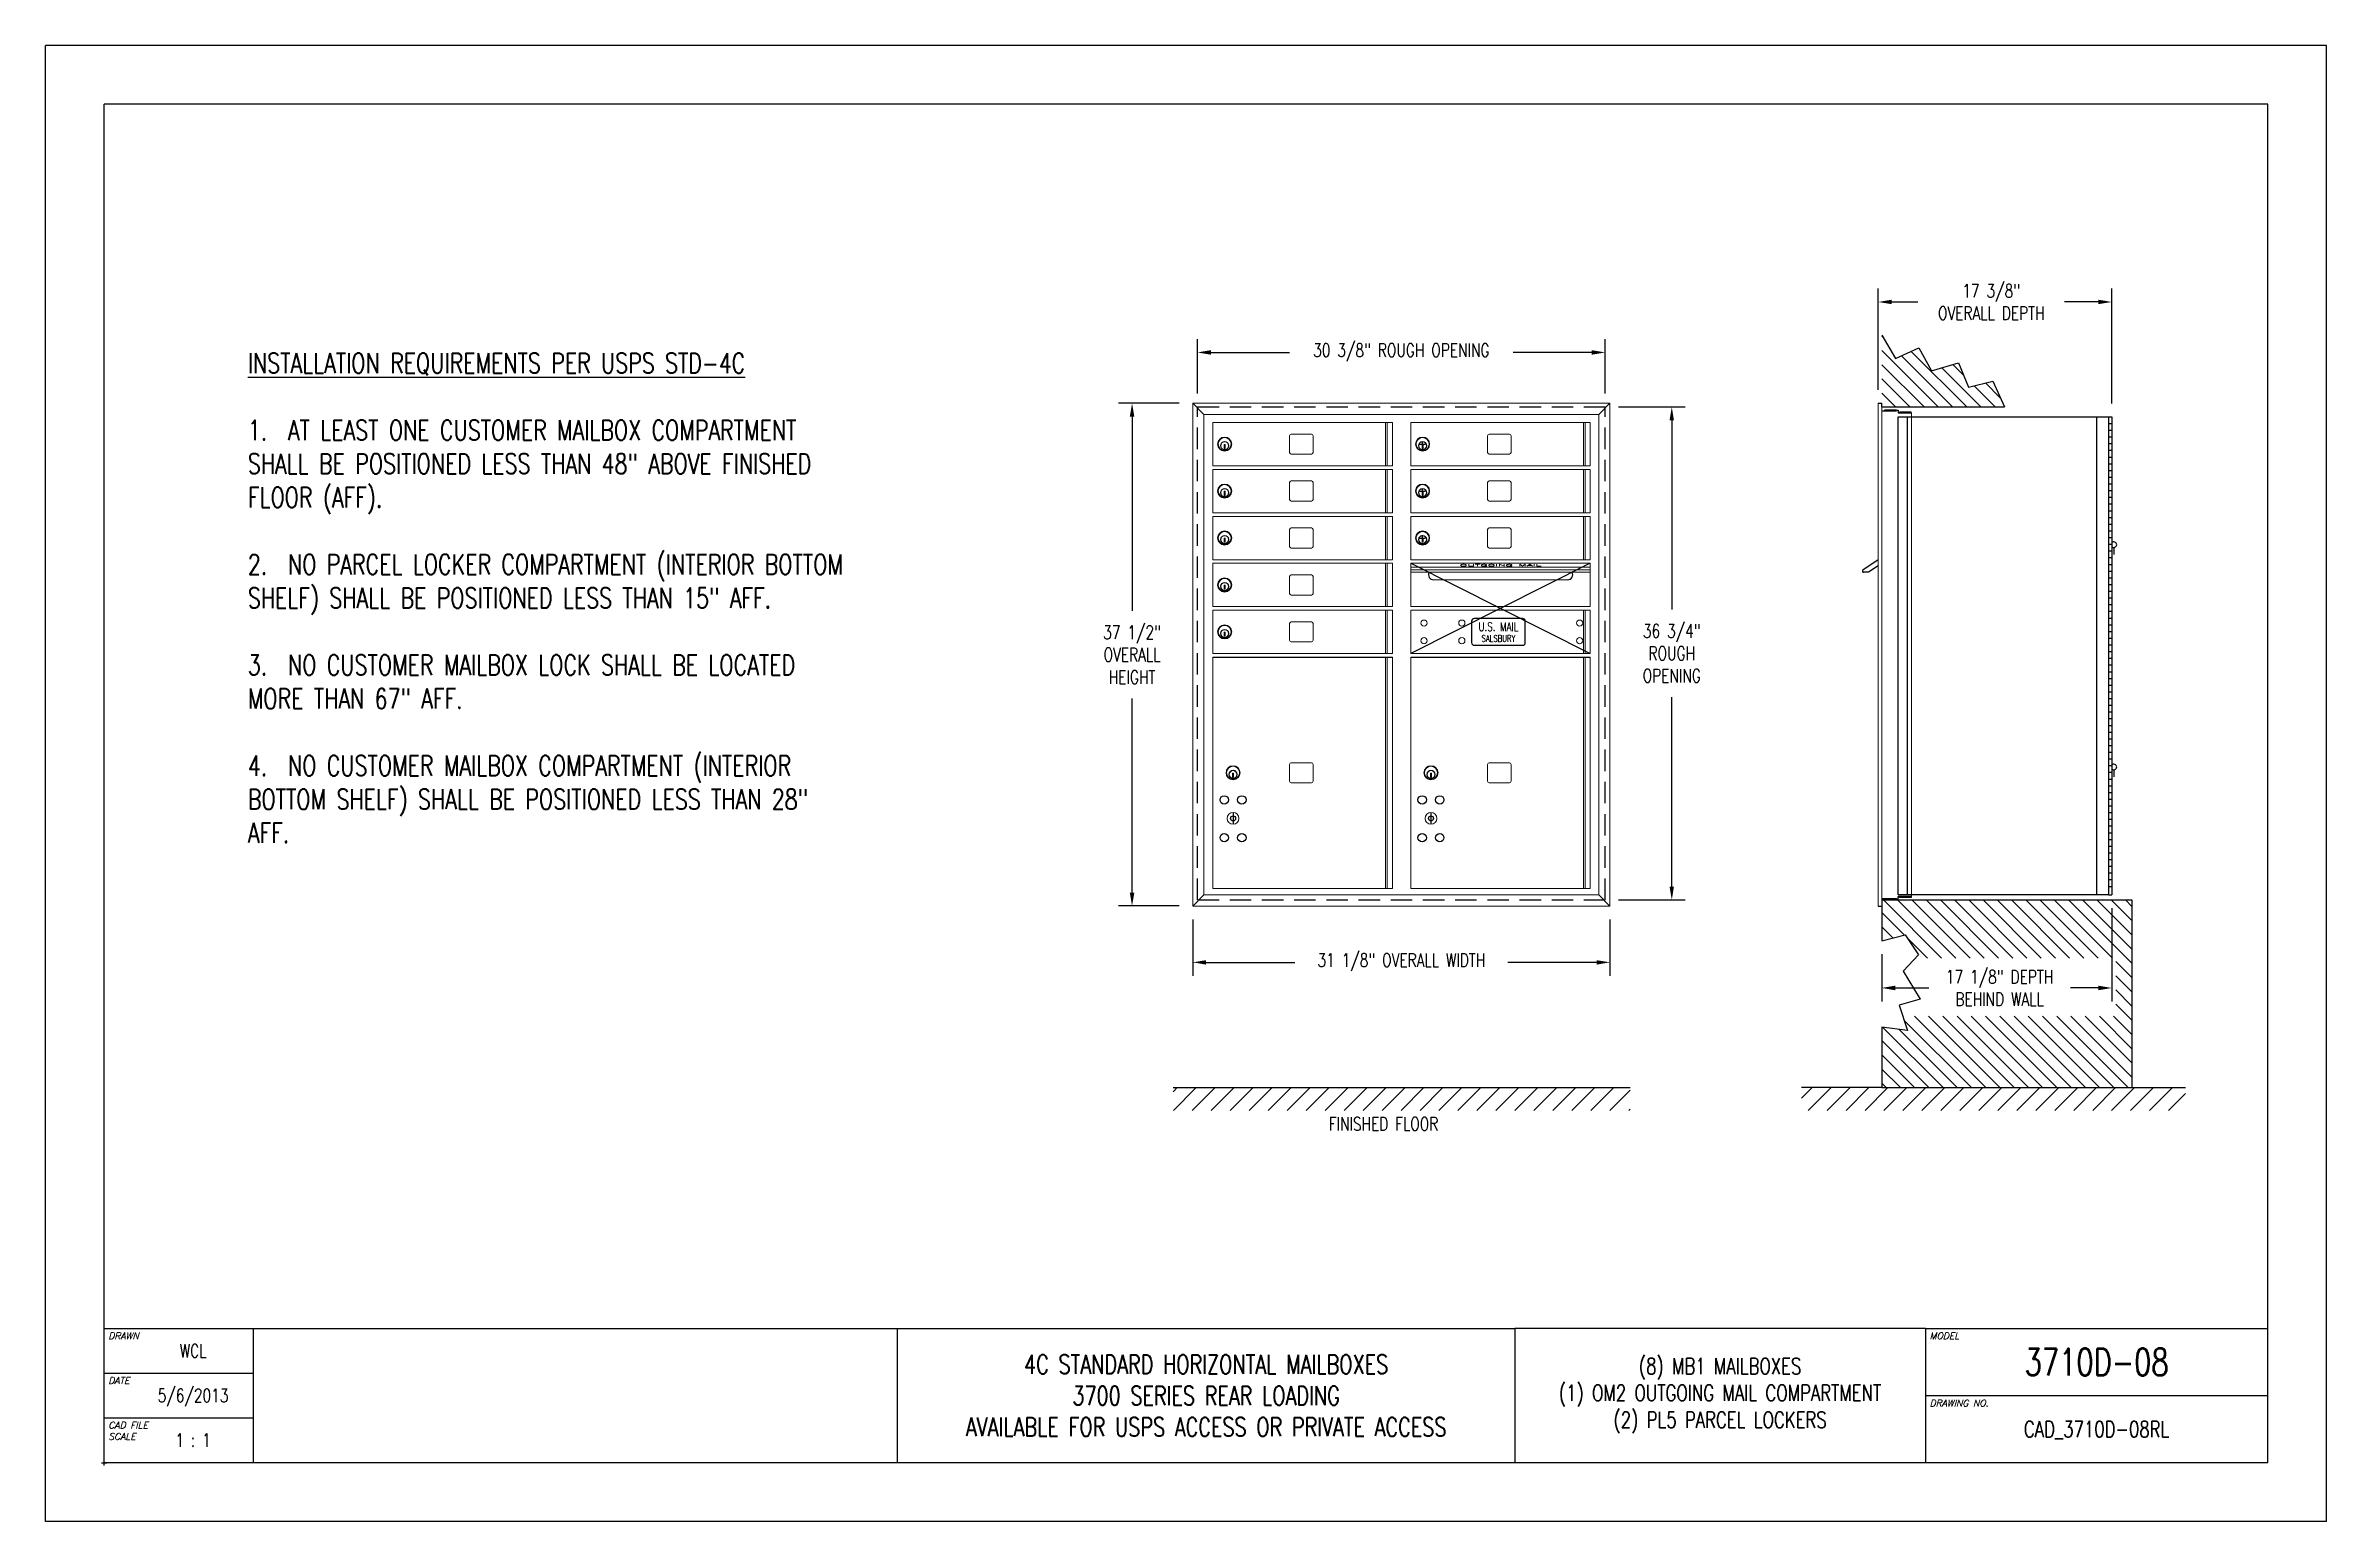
# Model space of a CAD drawing. Header units: inches. Extents: x 0 to 170, y 0 to 110.
import ezdxf
from ezdxf.enums import TextEntityAlignment as Align

# ---------------------------------------------------------------- set-up
doc = ezdxf.new("R2010")
doc.units = ezdxf.units.IN
doc.header["$MEASUREMENT"] = 0
doc.header["$PDMODE"] = 2
doc.header["$PDSIZE"] = 0.2
doc.linetypes.add('HIDDEN', pattern=[0.075, 0.05, -0.025])
doc.styles.add('Simplex Italic', font='SIMPLEX.shx', dxfattribs={"oblique": 15, "height": 3})
doc.styles.add('SQUASHED', font='simplex.shx', dxfattribs={"width": 4})
doc.styles.get("Standard").update_dxf_attribs({"font": 'simplex.shx', "width": 0.75})
doc.dimstyles.get("Standard").update_dxf_attribs({"dimtxt": 1, "dimasz": 1, "dimexe": 1, "dimexo": 1, "dimgap": 1, "dimtad": 0, "dimtih": 1, "dimtoh": 1, "dimdec": 3, "dimzin": 0, "dimdsep": 46, "dimlunit": 5, "dimtxsty": 'Standard', "dimcen": 0, "dimadec": 0, "dimazin": 0, "dimtfac": 1, "dimtdec": 3, "dimtofl": 0, "dimtmove": 0, "dimatfit": 3, "dimfxl": 1, "dimfrac": 2, "dimtolj": 1, "dimtzin": 0, "dimarcsym": 0})

# ---------------------------------------------------------------- blocks, each defined once
blk = doc.blocks.new('*D8')
at = {"color": 0, "lineweight": -2, "transparency": 16777216}
for p, q in [((136.6, 84.34), (136.6, 91.89)), ((154, 83.33), (154, 91.89)), ((137.6, 90.89), (139.56, 90.89)), ((153, 90.89), (150.49, 90.89))]:
    blk.add_line(p, q, dxfattribs=at)
at = {"color": 0, "lineweight": -3, "transparency": 16777216}
for points in [[(137.6, 91.06), (137.6, 90.73), (136.6, 90.89)], [(153, 91.06), (153, 90.73), (154, 90.89)]]:
    blk.add_solid(points, dxfattribs=at)
at = {"layer": 'Defpoints', "color": 0, "lineweight": -3, "transparency": 16777216}
for p in [(154, 90.89), (136.6, 83.34), (154, 82.33)]:
    blk.add_point(p, dxfattribs=at)
at = {"color": 0, "lineweight": -3, "transparency": 16777216, "insert": (145.02, 90.89), "char_height": 1, "attachment_point": 5}
blk.add_mtext('\\A1;17 3/8"\\POVERALL DEPTH', dxfattribs=at)
blk = doc.blocks.new('*D7')
at = {"color": 0, "lineweight": -2, "transparency": 16777216}
for p, q in [((154, 45.7), (154, 38.76)), ((136.86, 42.28), (136.86, 38.76)), ((137.86, 39.76), (140.36, 39.76)), ((153, 39.76), (150.93, 39.76))]:
    blk.add_line(p, q, dxfattribs=at)
at = {"color": 0, "lineweight": -3, "transparency": 16777216}
for points in [[(137.86, 39.93), (137.86, 39.59), (136.86, 39.76)], [(153, 39.93), (153, 39.59), (154, 39.76)]]:
    blk.add_solid(points, dxfattribs=at)
at = {"layer": 'Defpoints', "color": 0, "lineweight": -3, "transparency": 16777216}
for p in [(154, 46.7), (136.86, 43.28), (154, 39.76)]:
    blk.add_point(p, dxfattribs=at)
at = {"color": 0, "lineweight": -3, "transparency": 16777216, "insert": (145.64, 39.76), "char_height": 1, "attachment_point": 5}
blk.add_mtext('\\A1;17 1/8" DEPTH\\PBEHIND WALL', dxfattribs=at)
blk = doc.blocks.new('*D9')
at = {"color": 0, "lineweight": -2, "transparency": 16777216}
for p, q in [((117.24, 83.07), (122.21, 83.07)), ((121.21, 82.07), (121.21, 67.96)), ((121.21, 47.32), (121.21, 61.44)), ((117.24, 46.32), (122.21, 46.32))]:
    blk.add_line(p, q, dxfattribs=at)
at = {"color": 0, "lineweight": -3, "transparency": 16777216}
for points in [[(121.04, 82.07), (121.37, 82.07), (121.21, 83.07)], [(121.04, 47.32), (121.37, 47.32), (121.21, 46.32)]]:
    blk.add_solid(points, dxfattribs=at)
at = {"layer": 'Defpoints', "color": 0, "lineweight": -3, "transparency": 16777216}
for p in [(116.24, 83.07), (116.24, 46.32), (121.21, 46.32)]:
    blk.add_point(p, dxfattribs=at)
at = {"color": 0, "lineweight": -3, "transparency": 16777216, "insert": (121.21, 64.7), "char_height": 1, "attachment_point": 5}
blk.add_mtext('\\A1;36 3/4"\\PROUGH\\POPENING', dxfattribs=at)
blk = doc.blocks.new('*D10')
at = {"color": 0, "lineweight": -2, "transparency": 16777216}
for p, q in [((85.86, 84.07), (85.86, 88.13)), ((86.86, 87.13), (92.71, 87.13)), ((115.24, 87.13), (109.39, 87.13)), ((116.24, 84.07), (116.24, 88.13))]:
    blk.add_line(p, q, dxfattribs=at)
at = {"color": 0, "lineweight": -3, "transparency": 16777216}
for points in [[(86.86, 87.3), (86.86, 86.96), (85.86, 87.13)], [(115.24, 87.3), (115.24, 86.96), (116.24, 87.13)]]:
    blk.add_solid(points, dxfattribs=at)
at = {"layer": 'Defpoints', "color": 0, "lineweight": -3, "transparency": 16777216}
for p in [(116.24, 87.13), (85.86, 83.07), (116.24, 83.07)]:
    blk.add_point(p, dxfattribs=at)
at = {"color": 0, "lineweight": -3, "transparency": 16777216, "insert": (101.05, 87.13), "char_height": 1, "attachment_point": 5}
blk.add_mtext('\\A1;30 3/8" ROUGH OPENING', dxfattribs=at)
blk = doc.blocks.new('*D11')
at = {"color": 0, "lineweight": -2, "transparency": 16777216}
for p, q in [((85.5, 44.87), (85.5, 40.67)), ((116.6, 44.87), (116.6, 40.67)), ((86.5, 41.67), (93.11, 41.67)), ((115.6, 41.67), (109, 41.67))]:
    blk.add_line(p, q, dxfattribs=at)
at = {"color": 0, "lineweight": -3, "transparency": 16777216}
for points in [[(86.5, 41.83), (86.5, 41.5), (85.5, 41.67)], [(115.6, 41.83), (115.6, 41.5), (116.6, 41.67)]]:
    blk.add_solid(points, dxfattribs=at)
at = {"layer": 'Defpoints', "color": 0, "lineweight": -3, "transparency": 16777216}
for p in [(85.5, 45.87), (116.6, 45.87), (116.6, 41.67)]:
    blk.add_point(p, dxfattribs=at)
at = {"color": 0, "lineweight": -3, "transparency": 16777216, "insert": (101.05, 41.67), "char_height": 1, "attachment_point": 5}
blk.add_mtext('\\A1;31 1/8" OVERALL WIDTH', dxfattribs=at)
blk = doc.blocks.new('*D12')
at = {"color": 0, "lineweight": -2, "transparency": 16777216}
for p, q in [((84.5, 83.34), (79.98, 83.34)), ((80.98, 82.34), (80.98, 67.86)), ((80.98, 46.87), (80.98, 61.34)), ((84.5, 45.87), (79.98, 45.87))]:
    blk.add_line(p, q, dxfattribs=at)
at = {"color": 0, "lineweight": -3, "transparency": 16777216}
for points in [[(80.81, 82.34), (81.15, 82.34), (80.98, 83.34)], [(80.81, 46.87), (81.15, 46.87), (80.98, 45.87)]]:
    blk.add_solid(points, dxfattribs=at)
at = {"layer": 'Defpoints', "color": 0, "lineweight": -3, "transparency": 16777216}
for p in [(85.5, 83.34), (80.98, 45.87), (85.5, 45.87)]:
    blk.add_point(p, dxfattribs=at)
at = {"color": 0, "lineweight": -3, "transparency": 16777216, "insert": (80.98, 64.6), "char_height": 1, "attachment_point": 5}
blk.add_mtext('\\A1;37 1/2"\\POVERALL\\PHEIGHT', dxfattribs=at)

msp = doc.modelspace()

# ---------------------------------------------------------------- hatches: boundary and pattern name
at = {"lineweight": -3}
h = msp.add_hatch(dxfattribs=at)
h.set_pattern_fill('ANSI31', color=256, scale=6, angle=90, style=0)
h.set_pattern_definition([(135, (-1592.3547, -329.2179), (-0.5303301, -0.5303301), [])])
h.paths.add_polyline_path([(140.5763, 85.7616), (139.6144, 87.463), (137.8756, 86.6863), (136.865, 88.4246), (136.865, 83.0737), (146.0074, 83.0737), (145.1267, 84.9849), (143.3139, 84.541), (142.574, 86.3534)])
h = msp.add_hatch(dxfattribs=at)
h.set_pattern_fill('ANSI31', color=256, scale=6, angle=90, style=0)
h.set_pattern_definition([(135, (-1592.3547, -311.7179), (-0.5303301, -0.5303301), [])])
h.paths.add_polyline_path([(136.865, 46.3237), (136.865, 45.8667), (136.865, 43.2832), (138.6064, 43.7177), (139.606, 42.239), (139.3722, 41.9891), (154.3008, 41.9891), (154.3008, 37.6512), (138.4392, 37.6512), (138.7877, 36.5885), (136.865, 36.8452), (136.865, 32.3337), (155.5, 32.3337), (155.5, 46.3237)])
h = msp.add_hatch(dxfattribs=at)
h.set_pattern_fill('ANSI31', scale=8, style=0)
h.set_pattern_definition([(45, (-1411.8278, -179.7414), (-0.7071068, 0.7071068), [])])
h.paths.add_polyline_path([(118.1, 30.6233), (118.1, 32.3337), (84.0404, 32.3337), (84.0404, 30.6233)])
h = msp.add_hatch(dxfattribs=at)
h.set_pattern_fill('ANSI31', scale=8, style=0)
h.set_pattern_definition([(45, (-1425.3278, -179.7414), (-0.7071068, 0.7071068), [])])
h.paths.add_polyline_path([(130.865, 32.3337), (130.865, 30.6233), (159.5, 30.6233), (159.5, 32.3337), (153.5, 32.3337), (136.865, 32.3337)])

# ---------------------------------------------------------------- linework, layer by layer
at = {"color": 7}
for p, q in [((170, 110), (0, 110)), ((0, 0), (0, 110)), ((170, 0), (170, 110)), ((165.625, 105.625), (4.375, 105.625)), ((4.375, 4.375), (4.375, 105.625)), ((165.625, 4.375), (165.625, 105.625)), ((15.505, 4.375), (15.505, 14.375)), ((63.5, 4.375), (63.5, 14.375)), ((4.375, 11.045), (15.505, 11.045)), ((140.125, 9.375), (165.625, 9.375)), ((4.375, 7.715), (15.505, 7.715)), ((165.625, 4.375), (4.375, 4.375)), ((170, 0), (0, 0))]:
    msp.add_line(p, q, dxfattribs=at)
at = {"color": 7, "lineweight": -3}
for p, q in [((136.865, 88.4246), (137.8756, 86.6863)), ((137.8756, 86.6863), (139.6144, 87.463)), ((139.6144, 87.463), (140.5763, 85.7616)), ((140.5763, 85.7616), (142.574, 86.3534)), ((142.574, 86.3534), (143.3139, 84.541)), ((136.6, 83.3367), (136.865, 83.3367)), ((136.865, 83.0737), (136.865, 83.3367)), ((143.3139, 84.541), (145.1267, 84.9849)), ((145.1267, 84.9849), (146.0074, 83.0737)), ((136.865, 83.0737), (146.0074, 83.0737)), ((136.865, 82.7687), (137.95, 82.7687)), ((137.93, 82.8327), (137.07, 82.8327)), ((137.07, 82.8327), (137.07, 82.7687)), ((137.93, 82.7687), (137.93, 82.8327)), ((137.95, 82.8367), (137.95, 82.7687)), ((137.95, 82.8367), (138.07, 82.8367)), ((138.07, 82.8367), (138.07, 82.6247)), ((138.07, 82.6247), (139.07, 82.6247)), ((138.07, 82.6247), (139.07, 82.6247)), ((138.07, 82.3337), (153.75, 82.3337)), ((138.07, 46.6987), (138.07, 82.3337)), ((138.19, 82.6887), (138.19, 82.6247)), ((139.05, 82.6887), (138.19, 82.6887)), ((138.77, 46.6987), (138.77, 82.3337)), ((139.05, 82.6247), (139.05, 82.6887)), ((152.875, 82.3337), (152.875, 46.6987)), ((153.75, 82.3337), (153.75, 46.6987)), ((153.75, 82.3337), (153.75, 46.6987)), ((154, 82.3337), (154, 46.6987)), ((136.865, 46.4347), (137.95, 46.4347)), ((136.865, 46.3237), (136.865, 43.2832)), ((136.865, 46.3237), (155.5, 46.3237)), ((137.07, 46.3707), (137.07, 46.4347)), ((137.93, 46.3707), (137.07, 46.3707)), ((137.93, 46.4347), (137.93, 46.3707)), ((137.95, 46.3667), (137.95, 46.4347)), ((137.95, 46.3667), (138.07, 46.3667)), ((138.07, 46.6987), (139.07, 46.6987)), ((153.75, 46.6987), (138.07, 46.6987)), ((138.07, 46.5787), (139.07, 46.5787)), ((138.07, 46.3667), (138.07, 46.5787)), ((138.19, 46.5147), (138.19, 46.5787)), ((139.05, 46.5147), (138.19, 46.5147)), ((139.05, 46.5787), (139.05, 46.5147)), ((155.5, 46.3237), (155.5, 32.3337)), ((136.6, 45.8667), (136.865, 45.8667)), ((136.865, 36.8452), (136.865, 32.3337)), ((84.0404, 32.3337), (118.1, 32.3337)), ((136.865, 32.3337), (130.865, 32.3337)), ((136.865, 32.3337), (155.5, 32.3337)), ((155.5, 32.3337), (159.5, 32.3337))]:
    msp.add_line(p, q, dxfattribs=at)
at = {"color": 7, "linetype": 'Continuous', "lineweight": 15}
for p, q in [((85.504, 83.3367), (86.336, 82.5047)), ((85.504, 83.3367), (116.6, 83.3367)), ((85.504, 45.8667), (85.504, 83.3367)), ((85.504, 83.3367), (116.6, 83.3367)), ((116.6, 83.3367), (115.768, 82.5047)), ((116.6, 83.3367), (116.6, 45.8667)), ((136.6, 83.3367), (136.6, 45.8667)), ((136.865, 83.3367), (136.865, 45.8667)), ((86.336, 82.5047), (115.768, 82.5047)), ((86.336, 46.6987), (86.336, 82.5047)), ((87.007, 81.9137), (100.382, 81.9137)), ((87.007, 81.9137), (87.007, 78.6837)), ((99.8632, 81.9137), (99.8632, 78.6837)), ((100.004, 81.9137), (100.004, 78.6837)), ((100.382, 78.6837), (100.382, 81.9137)), ((101.761, 81.9137), (115.136, 81.9137)), ((101.761, 81.9137), (101.761, 78.6837)), ((114.6172, 81.9137), (114.6172, 78.6837)), ((114.758, 81.9137), (114.758, 78.6837)), ((115.136, 78.6837), (115.136, 81.9137)), ((115.768, 82.5047), (115.768, 46.6987)), ((139.07, 82.6247), (139.07, 46.5787)), ((87.852, 80.2787), (87.852, 79.9787)), ((87.912, 80.2787), (87.852, 80.2787)), ((87.852, 79.9787), (87.912, 79.9787)), ((87.912, 79.9787), (87.912, 80.2787)), ((92.722, 80.9237), (92.722, 79.6737)), ((94.347, 81.0487), (92.847, 81.0487)), ((94.472, 79.6737), (94.472, 80.9237)), ((102.606, 80.2787), (102.606, 79.9787)), ((102.666, 80.2787), (102.606, 80.2787)), ((102.606, 79.9787), (102.666, 79.9787)), ((102.666, 79.9787), (102.666, 80.2787)), ((107.476, 80.9237), (107.476, 79.6737)), ((109.101, 81.0487), (107.601, 81.0487)), ((109.226, 79.6737), (109.226, 80.9237)), ((87.007, 78.6837), (100.382, 78.6837)), ((87.007, 78.4137), (87.007, 75.1837)), ((87.007, 78.4137), (100.382, 78.4137)), ((92.847, 79.5487), (94.347, 79.5487)), ((99.8632, 78.4137), (99.8632, 75.1837)), ((100.004, 78.4137), (100.004, 75.1837)), ((100.382, 75.1837), (100.382, 78.4137)), ((101.761, 78.6837), (115.136, 78.6837)), ((101.761, 78.4137), (101.761, 75.1837)), ((101.761, 78.4137), (115.136, 78.4137)), ((107.601, 79.5487), (109.101, 79.5487)), ((114.6172, 78.4137), (114.6172, 75.1837)), ((114.758, 78.4137), (114.758, 75.1837)), ((115.136, 75.1837), (115.136, 78.4137)), ((87.912, 76.7787), (87.852, 76.7787)), ((87.852, 76.7787), (87.852, 76.4787)), ((87.912, 76.4787), (87.912, 76.7787)), ((92.722, 77.4237), (92.722, 76.1737)), ((94.347, 77.5487), (92.847, 77.5487)), ((94.472, 76.1737), (94.472, 77.4237)), ((102.666, 76.7787), (102.606, 76.7787)), ((102.606, 76.7787), (102.606, 76.4787)), ((102.666, 76.4787), (102.666, 76.7787)), ((107.476, 77.4237), (107.476, 76.1737)), ((109.101, 77.5487), (107.601, 77.5487)), ((109.226, 76.1737), (109.226, 77.4237)), ((87.007, 75.1837), (100.382, 75.1837)), ((87.007, 74.9137), (87.007, 71.6837)), ((87.007, 74.9137), (100.382, 74.9137)), ((87.852, 76.4787), (87.912, 76.4787)), ((92.847, 76.0487), (94.347, 76.0487)), ((99.8632, 74.9137), (99.8632, 71.6837)), ((100.004, 74.9137), (100.004, 71.6837)), ((100.382, 71.6837), (100.382, 74.9137)), ((101.761, 75.1837), (115.136, 75.1837)), ((101.761, 74.9137), (115.136, 74.9137)), ((101.761, 74.9137), (101.761, 71.6837)), ((102.606, 76.4787), (102.666, 76.4787)), ((107.601, 76.0487), (109.101, 76.0487)), ((114.6172, 74.9137), (114.6172, 71.6837)), ((114.758, 74.9137), (114.758, 71.6837)), ((115.136, 71.6837), (115.136, 74.9137)), ((87.912, 73.2787), (87.852, 73.2787)), ((87.852, 73.2787), (87.852, 72.9787)), ((87.912, 72.9787), (87.912, 73.2787)), ((92.722, 73.9237), (92.722, 72.6737)), ((94.347, 74.0487), (92.847, 74.0487)), ((94.472, 72.6737), (94.472, 73.9237)), ((102.606, 73.2787), (102.606, 72.9787)), ((102.666, 73.2787), (102.606, 73.2787)), ((102.666, 72.9787), (102.666, 73.2787)), ((107.476, 73.9237), (107.476, 72.6737)), ((109.101, 74.0487), (107.601, 74.0487)), ((109.226, 72.6737), (109.226, 73.9237)), ((87.007, 71.6837), (100.382, 71.6837)), ((87.007, 71.4137), (100.382, 71.4137)), ((87.007, 71.4137), (87.007, 68.1837)), ((87.852, 72.9787), (87.912, 72.9787)), ((92.847, 72.5487), (94.347, 72.5487)), ((99.8632, 71.4137), (99.8632, 68.1837)), ((100.004, 71.4137), (100.004, 68.1837)), ((100.382, 68.1837), (100.382, 71.4137)), ((101.761, 71.6837), (115.136, 71.6837)), ((101.761, 71.4137), (101.761, 68.1837)), ((102.606, 72.9787), (102.666, 72.9787)), ((107.601, 72.5487), (109.101, 72.5487)), ((115.136, 68.1837), (115.136, 71.4137)), ((87.852, 69.7787), (87.852, 69.4787)), ((87.912, 69.7787), (87.852, 69.7787)), ((87.912, 69.4787), (87.912, 69.7787)), ((92.722, 70.4237), (92.722, 69.1737)), ((94.347, 70.5487), (92.847, 70.5487)), ((94.472, 69.1737), (94.472, 70.4237)), ((87.007, 68.1837), (100.382, 68.1837)), ((87.852, 69.4787), (87.912, 69.4787)), ((92.847, 69.0487), (94.347, 69.0487)), ((87.007, 67.9137), (100.382, 67.9137)), ((87.007, 67.9137), (87.007, 64.6837)), ((92.722, 66.9237), (92.722, 65.6737)), ((94.347, 67.0487), (92.847, 67.0487)), ((94.472, 65.6737), (94.472, 66.9237)), ((99.8632, 67.9137), (99.8632, 64.6837)), ((100.004, 67.9137), (100.004, 64.6837)), ((100.382, 64.6837), (100.382, 67.9137)), ((101.761, 67.9137), (101.761, 64.6837)), ((101.761, 67.9137), (115.136, 67.9137)), ((114.6172, 67.9137), (114.6172, 64.6837)), ((114.758, 67.9137), (114.758, 64.6837)), ((115.136, 64.6837), (115.136, 67.9137)), ((87.007, 64.6837), (100.382, 64.6837)), ((87.852, 66.2787), (87.852, 65.9787)), ((87.912, 66.2787), (87.852, 66.2787)), ((87.852, 65.9787), (87.912, 65.9787)), ((87.912, 65.9787), (87.912, 66.2787)), ((92.847, 65.5487), (94.347, 65.5487)), ((101.761, 64.6837), (115.136, 64.6837)), ((87.007, 64.4137), (87.007, 47.1837)), ((99.8632, 64.4137), (99.8632, 47.1837)), ((100.004, 64.4137), (100.004, 47.1837)), ((100.382, 47.1837), (100.382, 64.4137)), ((101.761, 64.4137), (101.761, 47.1837)), ((114.6172, 64.4137), (114.6172, 47.1837)), ((114.758, 64.4137), (114.758, 47.1837)), ((115.136, 47.1837), (115.136, 64.4137)), ((92.722, 56.4237), (92.722, 55.1737)), ((94.347, 56.5487), (92.847, 56.5487)), ((94.472, 55.1737), (94.472, 56.4237)), ((107.476, 56.4237), (107.476, 55.1737)), ((109.101, 56.5487), (107.601, 56.5487)), ((109.226, 55.1737), (109.226, 56.4237)), ((88.477, 55.7787), (88.477, 55.4787)), ((88.537, 55.7787), (88.477, 55.7787)), ((88.477, 55.4787), (88.537, 55.4787)), ((88.537, 55.4787), (88.537, 55.7787)), ((92.847, 55.0487), (94.347, 55.0487)), ((103.231, 55.7787), (103.231, 55.4787)), ((103.291, 55.7787), (103.231, 55.7787)), ((103.231, 55.4787), (103.291, 55.4787)), ((103.291, 55.4787), (103.291, 55.7787)), ((107.601, 55.0487), (109.101, 55.0487)), ((85.504, 45.8667), (86.336, 46.6987)), ((115.768, 46.6987), (86.336, 46.6987)), ((87.007, 47.1837), (100.382, 47.1837)), ((101.761, 47.1837), (115.136, 47.1837)), ((116.6, 45.8667), (115.768, 46.6987)), ((116.6, 45.8667), (85.504, 45.8667))]:
    msp.add_line(p, q, dxfattribs=at)
at = {"color": 7, "linetype": 'HIDDEN', "lineweight": -3, "ltscale": 32}
for p, q in [((85.8645, 46.3237), (85.8645, 83.0737)), ((85.8645, 83.0737), (116.2395, 83.0737)), ((116.2395, 46.3237), (116.2395, 83.0737)), ((85.8645, 46.3237), (116.2395, 46.3237))]:
    msp.add_line(p, q, dxfattribs=at)
at = {"lineweight": -3}
for p, q in [((153.75, 82.3337), (154, 82.3337)), ((153.75, 81.8337), (154, 81.8337)), ((153.75, 81.3337), (154, 81.3337)), ((153.75, 80.8337), (154, 80.8337)), ((153.75, 80.3337), (154, 80.3337)), ((153.75, 79.8337), (154, 79.8337)), ((153.75, 79.3337), (154, 79.3337)), ((153.75, 78.8337), (154, 78.8337)), ((153.75, 78.3337), (154, 78.3337)), ((153.75, 77.8337), (154, 77.8337)), ((153.75, 77.3337), (154, 77.3337)), ((153.75, 76.8337), (154, 76.8337)), ((153.75, 76.3337), (154, 76.3337)), ((153.75, 75.8337), (154, 75.8337)), ((153.75, 75.3337), (154, 75.3337)), ((153.75, 74.8337), (154, 74.8337)), ((153.75, 74.3337), (154, 74.3337)), ((153.75, 73.8337), (154, 73.8337)), ((153.75, 73.3337), (154, 73.3337)), ((115.136, 71.4137), (101.761, 64.6837)), ((101.761, 71.4137), (115.136, 64.6837)), ((136.6, 71.6837), (135.4521, 70.9083)), ((153.75, 72.8337), (154, 72.8337)), ((153.75, 72.3337), (154, 72.3337)), ((153.75, 71.8337), (154, 71.8337)), ((154.16, 72.5912), (154.16, 72.0612)), ((135.8784, 70.7437), (135.5025, 70.7437)), ((136.6, 71.2312), (135.8784, 70.7437)), ((153.75, 71.3337), (154, 71.3337)), ((153.75, 70.8337), (154, 70.8337)), ((153.75, 70.3337), (154, 70.3337)), ((153.75, 69.8337), (154, 69.8337)), ((153.75, 69.3337), (154, 69.3337)), ((153.75, 68.8337), (154, 68.8337)), ((153.75, 68.3337), (154, 68.3337)), ((106.289, 67.0987), (106.289, 65.4987)), ((110.089, 67.2987), (106.489, 67.2987)), ((110.289, 65.4987), (110.289, 67.0987)), ((153.75, 67.8337), (154, 67.8337)), ((153.75, 67.3337), (154, 67.3337)), ((153.75, 66.8337), (154, 66.8337)), ((153.75, 66.3337), (154, 66.3337)), ((106.489, 65.2987), (110.089, 65.2987)), ((153.75, 65.8337), (154, 65.8337)), ((153.75, 65.3337), (154, 65.3337)), ((153.75, 64.8337), (154, 64.8337)), ((87.007, 64.4137), (100.382, 64.4137)), ((101.761, 64.4137), (115.136, 64.4137)), ((153.75, 64.3337), (154, 64.3337)), ((153.75, 63.8337), (154, 63.8337)), ((153.75, 63.3337), (154, 63.3337)), ((153.75, 62.8337), (154, 62.8337)), ((153.75, 62.3337), (154, 62.3337)), ((153.75, 61.8337), (154, 61.8337)), ((153.75, 61.3337), (154, 61.3337)), ((153.75, 60.8337), (154, 60.8337)), ((153.75, 60.3337), (154, 60.3337)), ((153.75, 59.8337), (154, 59.8337)), ((153.75, 59.3337), (154, 59.3337)), ((153.75, 58.8337), (154, 58.8337)), ((153.75, 58.3337), (154, 58.3337)), ((153.75, 57.8337), (154, 57.8337)), ((153.75, 57.3337), (154, 57.3337)), ((153.75, 56.8337), (154, 56.8337)), ((153.75, 56.3337), (154, 56.3337)), ((153.75, 55.8337), (154, 55.8337)), ((153.75, 55.3337), (154, 55.3337)), ((153.75, 54.8337), (154, 54.8337)), ((154.16, 56.0212), (154.16, 55.4912)), ((88.507, 52.8362), (88.507, 51.9612)), ((103.261, 52.8362), (103.261, 51.9612)), ((153.75, 54.3337), (154, 54.3337)), ((153.75, 53.8337), (154, 53.8337)), ((153.75, 53.3337), (154, 53.3337)), ((153.75, 52.8337), (154, 52.8337)), ((153.75, 52.3337), (154, 52.3337)), ((153.75, 51.8337), (154, 51.8337)), ((153.75, 51.3337), (154, 51.3337)), ((153.75, 50.8337), (154, 50.8337)), ((153.75, 50.3337), (154, 50.3337)), ((153.75, 49.8337), (154, 49.8337)), ((153.75, 49.3337), (154, 49.3337)), ((153.75, 48.8337), (154, 48.8337)), ((153.75, 48.3337), (154, 48.3337)), ((153.75, 47.8337), (154, 47.8337)), ((153.75, 47.3337), (154, 47.3337)), ((153.75, 46.6987), (154, 46.6987)), ((136.865, 43.2832), (138.6064, 43.7177)), ((138.6064, 43.7177), (139.606, 42.239)), ((139.606, 42.239), (138.4465, 41.0001)), ((138.4465, 41.0001), (139.7259, 38.922)), ((139.7259, 38.922), (138.1666, 38.4824)), ((138.1666, 38.4824), (138.7877, 36.5885)), ((138.7877, 36.5885), (136.865, 36.8452)), ((4.375, 14.375), (15.505, 14.375)), ((15.505, 14.375), (63.5, 14.375)), ((63.5, 14.375), (109.5, 14.375)), ((109.5, 14.375), (109.5, 4.375)), ((140.125, 14.375), (109.5, 14.375)), ((140.125, 14.375), (140.125, 4.375)), ((140.125, 14.375), (165.625, 14.375))]:
    msp.add_line(p, q, dxfattribs=at)
at = {"linetype": 'Continuous', "lineweight": 15}
for p, q in [((101.761, 71.4137), (115.136, 71.4137)), ((101.761, 71.1137), (115.1362, 71.1137)), ((101.761, 70.9237), (115.1362, 70.9237)), ((101.761, 70.7437), (115.1362, 70.7437)), ((103.4637, 70.1837), (113.4337, 70.1837)), ((101.761, 68.1837), (115.136, 68.1837))]:
    msp.add_line(p, q, dxfattribs=at)
at = {"color": 7, "linetype": 'Continuous', "lineweight": 15, "extrusion": (1.83338e-14, 6.74315e-15, -1)}
for centre, radius in [((-87.882, 80.2987), 0.525), ((-87.882, 80.2987), 0.485), ((-87.882, 80.1787), 0.3), ((-87.882, 76.7987), 0.525), ((-87.882, 76.7987), 0.485), ((-87.882, 76.6787), 0.3), ((-87.882, 73.2987), 0.525), ((-87.882, 73.2987), 0.485), ((-87.882, 73.1787), 0.3), ((-87.882, 69.7987), 0.525), ((-87.882, 69.7987), 0.485), ((-87.882, 69.6787), 0.3), ((-87.882, 66.2987), 0.525), ((-87.882, 66.2987), 0.485), ((-87.882, 66.1787), 0.3)]:
    msp.add_circle(centre, radius, dxfattribs=at)
at = {"color": 7, "linetype": 'Continuous', "lineweight": 15}
for centre, radius in [((87.882, 80.1787), 0.31), ((87.882, 80.1787), 0.285), ((102.636, 80.1787), 0.31), ((102.636, 80.1787), 0.285), ((87.882, 76.6787), 0.31), ((87.882, 76.6787), 0.285), ((102.636, 76.6787), 0.31), ((102.636, 76.6787), 0.285), ((87.882, 73.1787), 0.31), ((87.882, 73.1787), 0.285), ((102.636, 73.1787), 0.31), ((102.636, 73.1787), 0.285), ((87.882, 69.6787), 0.31), ((87.882, 69.6787), 0.285), ((87.882, 66.1787), 0.31), ((87.882, 66.1787), 0.285), ((88.507, 55.6787), 0.31), ((88.507, 55.6787), 0.285), ((103.261, 55.6787), 0.31), ((103.261, 55.6787), 0.285), ((88.507, 52.3987), 0.4375), ((103.261, 52.3987), 0.4375)]:
    msp.add_circle(centre, radius, dxfattribs=at)
at = {"color": 7, "linetype": 'Continuous', "lineweight": 15, "extrusion": (5.68252e-15, 4.67765e-15, -1)}
for centre, radius in [((-102.636, 80.2987), 0.525), ((-102.636, 80.2987), 0.485), ((-102.636, 80.1787), 0.3), ((-102.636, 76.7987), 0.525), ((-102.636, 76.7987), 0.485), ((-102.636, 76.6787), 0.3), ((-102.636, 73.2987), 0.525), ((-102.636, 73.2987), 0.485), ((-102.636, 73.1787), 0.3)]:
    msp.add_circle(centre, radius, dxfattribs=at)
at = {"color": 7, "linetype": 'Continuous', "lineweight": 15, "extrusion": (1.09534e-15, 5.8752e-15, -1)}
for centre in [(-102.746, 66.9547), (-105.559, 66.9547), (-102.746, 65.6427), (-105.559, 65.6427)]:
    msp.add_circle(centre, 0.23, dxfattribs=at)
at = {"color": 7, "linetype": 'Continuous', "lineweight": 15, "extrusion": (9.67756e-16, 5.8504e-15, -1)}
for centre in [(-114.341, 66.9547), (-114.341, 65.6427)]:
    msp.add_circle(centre, 0.23, dxfattribs=at)
at = {"color": 7, "linetype": 'Continuous', "lineweight": 15, "extrusion": (5.3509e-15, 5.31746e-15, -1)}
for centre, radius in [((-88.507, 55.7987), 0.525), ((-88.507, 55.7987), 0.485), ((-103.261, 55.7987), 0.525), ((-103.261, 55.7987), 0.485), ((-88.507, 55.6787), 0.3), ((-103.261, 55.6787), 0.3)]:
    msp.add_circle(centre, radius, dxfattribs=at)
at = {"color": 7, "lineweight": -3}
for centre in [(87.8487, 53.7737), (89.1612, 53.7737), (102.6027, 53.7737), (103.9152, 53.7737), (87.8487, 50.9612), (89.1612, 50.9612), (102.6027, 50.9612), (103.9152, 50.9612)]:
    msp.add_circle(centre, 0.3125, dxfattribs=at)
at = {"lineweight": -3}
for centre in [(88.507, 52.3987), (103.261, 52.3987)]:
    msp.add_circle(centre, 0.1875, dxfattribs=at)
at = {"color": 7, "linetype": 'Continuous', "lineweight": 15}
for centre, start, end in [((92.847, 80.9237), 90, 180), ((94.347, 80.9237), 0, 90), ((107.601, 80.9237), 90, 180), ((109.101, 80.9237), 0, 90), ((92.847, 79.6737), 180, 270), ((94.347, 79.6737), 270, 360), ((107.601, 79.6737), 180, 270), ((109.101, 79.6737), 270, 360), ((92.847, 77.4237), 90, 180), ((94.347, 77.4237), 0, 90), ((107.601, 77.4237), 90, 180), ((109.101, 77.4237), 0, 90), ((92.847, 76.1737), 180, 270), ((94.347, 76.1737), 270, 360), ((107.601, 76.1737), 180, 270), ((109.101, 76.1737), 270, 360), ((92.847, 73.9237), 90, 180), ((94.347, 73.9237), 0, 90), ((107.601, 73.9237), 90, 180), ((109.101, 73.9237), 0, 90), ((92.847, 72.6737), 180, 270), ((94.347, 72.6737), 270, 360), ((107.601, 72.6737), 180, 270), ((109.101, 72.6737), 270, 360), ((92.847, 70.4237), 90, 180), ((94.347, 70.4237), 0, 90), ((92.847, 69.1737), 180, 270), ((94.347, 69.1737), 270, 360), ((92.847, 66.9237), 90, 180), ((94.347, 66.9237), 0, 90), ((92.847, 65.6737), 180, 270), ((94.347, 65.6737), 270, 360), ((92.847, 56.4237), 90, 180), ((94.347, 56.4237), 0, 90), ((107.601, 56.4237), 90, 180), ((109.101, 56.4237), 0, 90), ((92.847, 55.1737), 180, 270), ((94.347, 55.1737), 270, 360), ((107.601, 55.1737), 180, 270), ((109.101, 55.1737), 270, 360)]:
    msp.add_arc(centre, 0.125, start, end, dxfattribs=at)
at = {"lineweight": -3}
for centre, radius, start, end in [((154.16, 72.8012), 0.21, 220.367594, 139.632406), ((103.4637, 70.5737), 0.39, 154.157587, 270), ((113.4337, 70.5737), 0.39, 270, 25.842413), ((135.5025, 70.8337), 0.09, 124.040027, 270), ((106.489, 67.0987), 0.2, 90, 180), ((110.089, 67.0987), 0.2, 0, 90), ((106.489, 65.4987), 0.2, 180, 270), ((110.089, 65.4987), 0.2, 270, 0), ((154.16, 56.2312), 0.21, 220.367594, 139.632406)]:
    msp.add_arc(centre, radius, start, end, dxfattribs=at)
at = {"color": 7, "lineweight": -3}
for p in [(102.636, 80.2987), (102.636, 76.7987), (102.636, 73.2987)]:
    msp.add_point(p, dxfattribs=at)
at = {"lineweight": -3}
msp.add_point((4.375, 4.375), dxfattribs=at)

# ---------------------------------------------------------------- texts
at = {"color": 7, "style": 'Simplex Italic', "oblique": 15}
for s, p in [('DRAWN', (4.675, 14.075)), ('MODEL', (140.425, 14.075)), ('DATE', (4.675, 10.745)), ('DRAWING NO.', (140.425, 9.065))]:
    msp.add_text(s, height=0.5, dxfattribs=at).set_placement(p, align=Align.TOP_LEFT)
at = {"color": 7, "width": 0.75}
for s, height, p in [('WCL', 1, (10.9912, 12.71)), ('5/6/2013', 1, (10.9912, 9.385)), ('CAD_3710D-08RL', 1.2, (152.875, 6.875)), ('1 : 1', 1, (10.9912, 6.05))]:
    msp.add_text(s, height=height, dxfattribs=at).set_placement(p, align=Align.MIDDLE_CENTER)
at = {"color": 7, "insert": (15.0714, 87.0834), "char_height": 1.5, "width": 48.496496, "attachment_point": 1}
msp.add_mtext('{\\LINSTALLATION REQUIREMENTS PER USPS STD-4C}\\P\\P1.  AT LEAST ONE CUSTOMER MAILBOX COMPARTMENT SHALL BE POSITIONED LESS THAN 48" ABOVE FINISHED FLOOR (AFF).\\P\\P2.  NO PARCEL LOCKER COMPARTMENT (INTERIOR BOTTOM SHELF) SHALL BE POSITIONED LESS THAN 15" AFF.\\P\\P3.  NO CUSTOMER MAILBOX LOCK SHALL BE LOCATED MORE THAN 67" AFF.\\P\\P4.  NO CUSTOMER MAILBOX COMPARTMENT (INTERIOR BOTTOM SHELF) SHALL BE POSITIONED LESS THAN 28" AFF.', dxfattribs=at)
at = {"lineweight": -3, "insert": (108.4487, 71.2637), "char_height": 0.15, "width": 8, "attachment_point": 5, "style": 'SQUASHED'}
msp.add_mtext('OUTGOING MAIL', dxfattribs=at)
at = {"lineweight": -3, "attachment_point": 5}
for s, insert, char_height, width in [('U.S. MAIL', (108.289, 66.6828), 0.64, 5.611748), ('SALSBURY', (108.289, 65.8136), 0.5, 5.611748), ('4C STANDARD HORIZONTAL MAILBOXES\\P3700 SERIES REAR LOADING\\PAVAILABLE FOR USPS ACCESS OR PRIVATE ACCESS                                                    ', (86.5, 9.375), 1.4, 55.324242), ('(8) MB1 MAILBOXES\\P(1) OM2 OUTGOING MAIL COMPARTMENT\\P(2) PL5 PARCEL LOCKERS                                                  ', (124.8125, 9.375), 1.2, 32.585839)]:
    msp.add_mtext(s, dxfattribs=dict(at, insert=insert, char_height=char_height, width=width))
at = {"color": 7, "lineweight": -3}
for s, insert, char_height, width, attachment_point in [('FINISHED FLOOR', (95.6415, 30.1275), 1, 19.392164, 1), ('3710D-08', (152.875, 12.875), 2, 15.53206, 2)]:
    msp.add_mtext(s, dxfattribs=dict(at, insert=insert, char_height=char_height, width=width, attachment_point=attachment_point))
at = {"color": 7, "lineweight": -3, "insert": (4.675, 7.415), "char_height": 0.5, "width": 6.133886, "attachment_point": 1, "style": 'Simplex Italic'}
msp.add_mtext('CAD FILE\\PSCALE', dxfattribs=at)

# ---------------------------------------------------------------- dimensions: what is measured, and where the dimension line sits
at = {"lineweight": -3}
dim = msp.add_linear_dim(base=(154, 90.8935), p1=(136.6, 83.3367), p2=(154, 82.3337), text='<>\\POVERALL DEPTH', dimstyle='Standard', override={"dimpost": '"'}, dxfattribs=at)
dim.commit()
dim.dimension.update_dxf_attribs({"geometry": '*D8', "text_midpoint": (145.0239, 90.8935), "dimtype": 160})
at = {"color": 7, "lineweight": -3}
for base, p1, p2, text, picture, middle in [((116.2395, 87.129), (85.8645, 83.0737), (116.2395, 83.0737), '<> ROUGH OPENING', '*D10', (101.052, 87.129)), ((116.6, 41.6681), (85.504, 45.8667), (116.6, 45.8667), '<> OVERALL WIDTH', '*D11', (101.052, 41.6681))]:
    dim = msp.add_linear_dim(base=base, p1=p1, p2=p2, text=text, dimstyle='Standard', override={"dimpost": '"'}, dxfattribs=at)
    dim.commit()
    dim.dimension.update_dxf_attribs({"geometry": picture, "text_midpoint": middle})
for base, p1, p2, text, picture, middle in [((80.981, 45.8667), (85.504, 83.3367), (85.504, 45.8667), '<>\\POVERALL\\PHEIGHT', '*D12', (80.981, 64.6017)), ((121.2082, 46.3237), (116.2395, 83.0737), (116.2395, 46.3237), '<>\\PROUGH\\POPENING', '*D9', (121.2082, 64.6987))]:
    dim = msp.add_linear_dim(base=base, p1=p1, p2=p2, angle=90, text=text, dimstyle='Standard', override={"dimpost": '"'}, dxfattribs=at)
    dim.commit()
    dim.dimension.update_dxf_attribs({"geometry": picture, "text_midpoint": middle})
dim = msp.add_linear_dim(base=(154, 39.7612), p1=(136.865, 43.2832), p2=(154, 46.6987), text='<> DEPTH\\PBEHIND WALL', dimstyle='Standard', override={"dimpost": '"'}, dxfattribs=at)
dim.commit()
dim.dimension.update_dxf_attribs({"geometry": '*D7', "text_midpoint": (145.6433, 39.7612), "dimtype": 160})

doc.saveas('drawing.dxf')
